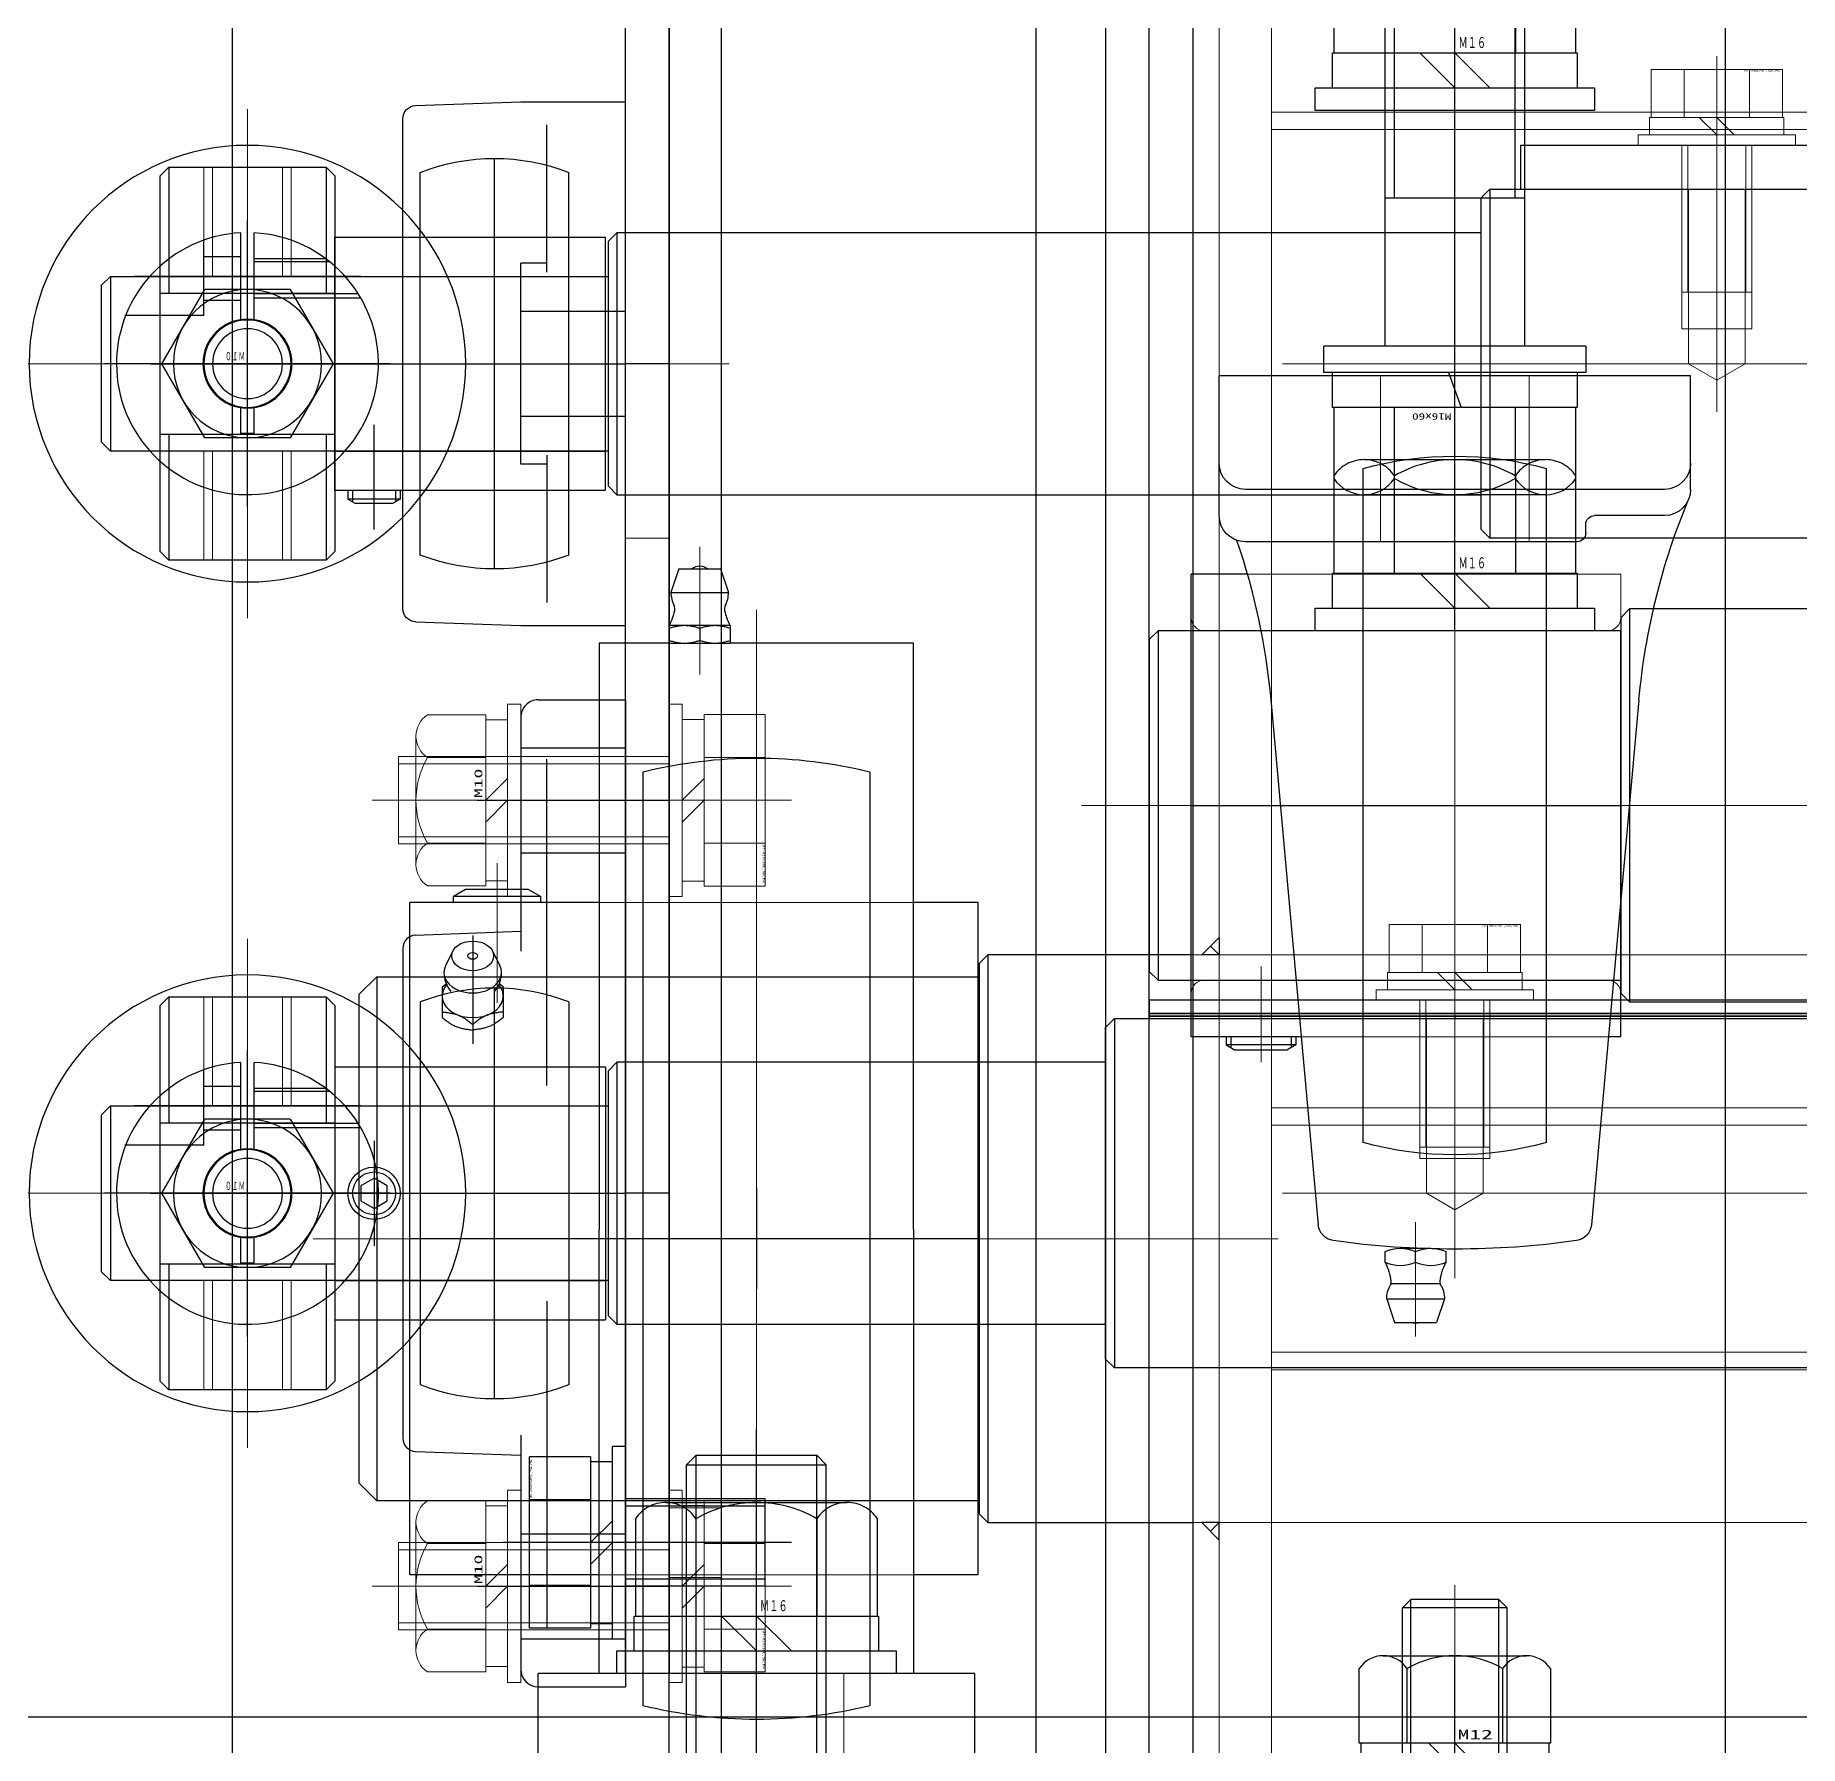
# Model space of a CAD drawing. Units: millimetres at full size. Extents: x -18456 to 18937, y -12290 to 13871.
# Drawn here: x -14403 to -13796, y -4701 to -4114 of the extents above; entities that cross this region are included whole.
import ezdxf
from ezdxf.enums import TextEntityAlignment as Align

# ---------------------------------------------------------------- set-up
doc = ezdxf.new("R2010")
doc.units = ezdxf.units.MM
doc.header["$LTSCALE"] = 100
doc.linetypes.add('CHAIN2', pattern=[12, 9, -1, 1, -1])
doc.linetypes.add('DOUBLE_CHAIN2', pattern=[12.8, 9, -1, 0.6, -0.6, 0.6, -1])
for name, color, linetype in [('0-2_0', 2, 'Continuous'), ('0-3_06_PHANTOM', 2, 'DOUBLE_CHAIN2'), ('0-6_10_DRAFT', 1, 'Continuous')]:
    doc.layers.add(name, color=color, linetype=linetype)
doc.layers.add('0-7_05_CENTER', color=2, linetype='CHAIN2', lineweight=18)
doc.layers.add('0-8_04_HIDDEN', color=7, linetype='Continuous', lineweight=18)
doc.styles.add('ＭＳ ゴシック', font='')
doc.styles.get('ＭＳ ゴシック').set_extended_font_data('MS Gothic')

# ---------------------------------------------------------------- blocks, each defined once
blk = doc.blocks.new('A$C11311CD3_1_1')
at = {"layer": '0-2_0', "color": 134}
for p, q in [((940, -22.5), (940, 22.5)), ((994, -20), (994, 20))]:
    blk.add_line(p, q, dxfattribs=at)
blk.add_lwpolyline([(915, -22.5), (940, -22.5), (941, -21.5), (941, 21.5), (940, 22.5), (915, 22.5)], dxfattribs=at)
blk.add_lwpolyline([(941, 20), (941, -20), (994, -20), (995, -19), (995, 19), (994, 20)], close=True, dxfattribs=at)
at = {"layer": '0-7_05_CENTER'}
blk.add_line((-1002.78, 0), (1002.78, 0), dxfattribs=at)
blk = doc.blocks.new('MUCAP208Jb_1')
at = {"layer": '0-2_0'}
for p, q in [((-7.8, 105.7), (-6.9, 108.4)), ((-6.9, 108.4), (-2.1, 108.4)), ((-1.2, 105.7), (-2.1, 108.4)), ((-7.8, 105.7), (-1.2, 105.7)), ((-7.3, 103.95), (-1.7, 103.95)), ((-8, 101.53), (-8, 100.27)), ((-4.5, 101.53), (-4.5, 100.27)), ((-1, 101.53), (-1, 100.27)), ((-6.25, 99.9), (-2.75, 99.9)), ((-21.09, 37.12), (-15.64, 97.23)), ((21.09, 37.12), (15.64, 97.23)), ((-25.65, 75.7), (-25.65, 76.92)), ((-19.24, 77.2), (-25.16, 77.2)), ((-18.2, 76.6), (-19.24, 77.2)), ((-18.75, 75.7), (-18.75, 76.92)), ((-30.2, 75.7), (-30.2, 22.7)), ((-17.59, 75.7), (-30.2, 75.7)), ((-26.2, 75.7), (-26.2, 76.6)), ((-18.2, 75.7), (-18.2, 76.6)), ((19, 75.7), (17.59, 75.7)), ((19, 75.7), (19, 60.16)), ((-23.78, 22.7), (-30.2, 22.7)), ((14, 19), (-24, 19)), ((15, 18), (15, 17)), ((-27, 16), (-27, 0)), ((24, 16), (16, 16)), ((24, 13), (-24, 13)), ((27, 13), (27, 0)), ((27, 0), (-27, 0))]:
    blk.add_line(p, q, dxfattribs=at)
blk.add_lwpolyline([(-18.2, 76.6), (-26.2, 76.6), (-25.16, 77.2)], dxfattribs=at)
for centre, radius, start, end in [((-4.5, 106.91), 1.59, 69.555, 110.445), ((-4.5, 105.7), 3.3, 180, 208.0616), ((-4.5, 105.7), 3.3, 331.9384, 0), ((-13.29, 104.32), 6, 332.3723, 353.8983), ((-8.12, 103.77), 0.8, 353.8983, 28.0616), ((-0.88, 103.77), 0.8, 151.9384, 186.1017), ((4.29, 104.32), 6, 186.1017, 207.6277), ((-6.25, 97.58), 4.32, 66.1022, 113.8978), ((-2.75, 97.58), 4.32, 66.1022, 113.8978), ((0, 0), 100, 81.9935, 98.0065), ((-6.25, 104.22), 4.32, 246.1022, 293.8978), ((-2.75, 104.22), 4.32, 246.1022, 293.8978), ((-13.65, 97.04), 2, 98.0065, 174.8238), ((13.65, 97.04), 2, 5.1762, 81.9935), ((-98.77, 44.15), 78, 341.0544, 354.8238), ((98.77, 44.15), 78, 185.1762, 202.6205), ((-24, 16), 3, 90, 180), ((14, 18), 1, 0, 90), ((16, 17), 1, 180, 270), ((24, 13), 3, 0, 90), ((-24, 10), 3, 90, 180), ((24, 10), 3, 0, 90)]:
    blk.add_arc(centre, radius, start, end, dxfattribs=at)
at = {"layer": '0-6_10_DRAFT'}
for p, q in [((-10.5, 87.8), (-10.5, 10.6)), ((10.5, 87.8), (10.5, 10.6)), ((-30.2, 49.2), (19, 49.2))]:
    blk.add_line(p, q, dxfattribs=at)
for start, end in [(74.7815, 105.2185), (254.7815, 285.2185)]:
    blk.add_arc((0, 49.2), 40, start, end, dxfattribs=at)
at = {"layer": '0-7_05_CENTER'}
for p, q in [((-4.5, 96.9), (-4.5, 109.99)), ((0, 103.33), (0, 0)), ((-22.2, 78.59), (-22.2, 67.64))]:
    blk.add_line(p, q, dxfattribs=at)
at = {"layer": '0-8_04_HIDDEN', "color": 2}
for p, q in [((17.59, 75.7), (-17.59, 75.7)), ((17.5, 69.2), (-28.7, 69.2)), ((19, 60.16), (19, 22.7)), ((17.5, 29.2), (-28.7, 29.2)), ((19, 22.7), (-23.78, 22.7)), ((-8.5, 19), (-8.5, 0)), ((8.5, 19), (8.5, 0))]:
    blk.add_line(p, q, dxfattribs=at)
for centre, start, end in [((-28.7, 70.7), 180, 270), ((17.5, 70.7), 270, 0), ((-28.7, 27.7), 90, 180), ((17.5, 27.7), 0, 90)]:
    blk.add_arc(centre, 1.5, start, end, dxfattribs=at)
blk = doc.blocks.new('A$C08EE179A_1')
at = {"layer": '0-2_0'}
for p, q in [((-6, 6), (-6, -149.05)), ((6, 6), (6, -149.05)), ((-5.05, -105), (-6, -103.36)), ((6, -105), (-6, -105)), ((-5.05, -105), (-5.05, -150)), ((5.05, -105), (6, -103.36)), ((5.05, -105), (5.05, -150)), ((6, -149.05), (5.05, -150)), ((5.05, -150), (-5.05, -150))]:
    blk.add_line(p, q, dxfattribs=at)
blk.add_lwpolyline([(6, -149.05), (-6, -149.05), (-5.05, -150)], dxfattribs=at)
blk.add_arc((0, 6), 6, 0, 180.0012, dxfattribs=at)
at = {"layer": '0-6_10_DRAFT'}
blk.add_line((6, -58.5), (-6, -58.5), dxfattribs=at)
at = {"layer": '0-7_05_CENTER'}
for p, q in [((0, 15.94), (0, -151.65)), ((-10.35, 6), (10.35, 6))]:
    blk.add_line(p, q, dxfattribs=at)
at = {"layer": '0-8_04_HIDDEN', "color": 2}
blk.add_arc((0, 6), 6, 179.9988, 0, dxfattribs=at)
blk = doc.blocks.new('M16Nza_1_1')
at = {"layer": '0-3_06_PHANTOM', "color": 7}
for p, q in [((-10.39, 19.6), (10.39, 19.6)), ((-13.85, 17.74), (-13.85, 6.6)), ((-6.92, 6.6), (-6.92, 17.74)), ((6.93, 17.74), (6.93, 6.6)), ((13.85, 6.6), (13.85, 17.74)), ((-4, 6.6), (0, 2.6)), ((0, 6.6), (4, 2.6)), ((14, 6.6), (14, 2.6))]:
    blk.add_line(p, q, dxfattribs=at)
at = {"layer": '0-3_06_PHANTOM', "color": 7, "linetype": 'CHAIN2'}
blk.add_line((0, 0), (0, 19.6), dxfattribs=at)
at = {"layer": '0-3_06_PHANTOM', "color": 7}
blk.add_lwpolyline([(-14, 2.6), (-14, 6.6), (14, 6.6)], dxfattribs=at)
blk.add_lwpolyline([(-16, 2.6), (16, 2.6), (16, 0), (-16, 0)], close=True, dxfattribs=at)
for centre, radius, start, end in [((-10.39, 15.44), 4.16, 33.626, 146.374), ((0, 5.75), 13.85, 60, 120), ((10.39, 15.44), 4.16, 33.626, 146.374)]:
    blk.add_arc(centre, radius, start, end, dxfattribs=at)
at = {"layer": '0-6_10_DRAFT', "style": 'ＭＳ ゴシック', "width": 0.6}
blk.add_text('Ｍ１６', height=1.257, dxfattribs=at).set_placement((0.41, 6.78), align=Align.BOTTOM_LEFT)
blk = doc.blocks.new('M12Nza_2')
at = {"layer": '0-2_0'}
for p, q in [((-8.21, 15), (8.21, 15)), ((-10.95, 5), (-10.95, 13.53)), ((-5.47, 5), (-5.47, 13.53)), ((5.48, 5), (5.48, 13.53)), ((10.95, 13.53), (10.95, 5)), ((10.95, 5), (-10.95, 5)), ((-10.75, 2), (-10.75, 5)), ((0, 2), (-3, 5)), ((0, 5), (3, 2)), ((10.75, 5), (10.75, 2))]:
    blk.add_line(p, q, dxfattribs=at)
at = {"layer": '0-2_0', "linetype": 'CHAIN2'}
blk.add_line((0, 0), (0, 15), dxfattribs=at)
at = {"layer": '0-2_0'}
blk.add_lwpolyline([(-13, 2), (13, 2), (13, 0), (-13, 0)], close=True, dxfattribs=at)
for centre, radius, start, end in [((-8.21, 11.71), 3.29, 33.626, 146.374), ((0, 4.05), 10.95, 60, 120), ((8.21, 11.71), 3.29, 33.626, 146.374)]:
    blk.add_arc(centre, radius, start, end, dxfattribs=at)
at = {"layer": '0-6_10_DRAFT', "style": 'ＭＳ ゴシック', "width": 1.8}
blk.add_text('M12', height=1.1, dxfattribs=at).set_placement((0.31, 5.09), align=Align.BOTTOM_LEFT)
blk = doc.blocks.new('A$C5136444F_1_1')
at = {"layer": '0-2_0', "color": 134, "linetype": 'CHAIN2'}
blk.add_line((0, 20.91), (0, -56), dxfattribs=at)
at = {"layer": '0-2_0', "color": 134}
for p, q in [((-10.39, 17), (10.39, 17)), ((-13.85, 15.14), (-13.85, 7)), ((-6.92, 7), (-6.92, 15.14)), ((6.92, 15.14), (6.92, 7)), ((13.85, 7), (13.85, 15.14)), ((-14, 3), (-14, 7)), ((-14, 7), (14, 7)), ((0.73, 3), (-0.73, 7)), ((14, 7), (14, 3)), ((-15, 0), (-15, 3)), ((-15, 3), (15, 3)), ((15, 3), (15, 0)), ((-15, 0), (15, 0)), ((-8, 0), (-8, -51.92)), ((8, 0), (8, -51.92)), ((8, -17), (-8, -17)), ((-6.92, -17), (-6.92, -53)), ((6.92, -17), (6.92, -53))]:
    blk.add_line(p, q, dxfattribs=at)
for points in [[(8, -51.92), (-8, -51.92), (-6.92, -53)], [(8, -51.92), (6.92, -53), (-6.92, -53)]]:
    blk.add_lwpolyline(points, dxfattribs=at)
for centre, radius, start, end in [((-10.39, 12.84), 4.16, 33.626, 146.374), ((0, 3.15), 13.85, 60, 120), ((10.39, 12.84), 4.16, 33.626, 146.374)]:
    blk.add_arc(centre, radius, start, end, dxfattribs=at)
at = {"layer": '0-6_10_DRAFT', "style": 'ＭＳ ゴシック', "width": 1.5}
blk.add_text('M16x60', height=0.733, dxfattribs=at).set_placement((0.41, 7.48), align=Align.BOTTOM_LEFT)
blk = doc.blocks.new('A$C5A066D84_1')
at = {"layer": '0-2_0', "color": 134}
blk.add_line((929, 426.28), (929, -38.04), dxfattribs=at)
blk.add_lwpolyline([(920, 431.68), (990, 431.68), (995, 426.68), (995, 20.27)], dxfattribs=at)
blk = doc.blocks.new('A$C1ACF5523_1')
at = {"layer": '0-2_0', "xscale": -1}
for name, p in [('A$C08EE179A_1', (2010, 501.51)), ('MUCAP208Jb_1', (2010, 211.39))]:
    blk.add_blockref(name, p, dxfattribs=at)
at = {"layer": '0-2_0'}
for name, p in [('A$C5A066D84_1', (1050, 49.2)), ('A$C11311CD3_1_1', (1050, 260.59))]:
    blk.add_blockref(name, p, dxfattribs=at)
at = {"layer": '0-2_0', "rotation": 180}
for name, p in [('M12Nza_2', (2010, 372.95)), ('M16Nza_1_1', (2010, 240.59)), ('M16Nza_1_1', (2010, 181))]:
    blk.add_blockref(name, p, dxfattribs=at)
at = {"layer": '0-8_04_HIDDEN'}
blk.add_blockref('A$C5136444F_1_1', (2010, 208), dxfattribs=at)
blk = doc.blocks.new('A$C546C4D54_1')
at = {"layer": '0-2_0', "color": 134}
blk.add_line((-3, 70), (-1187.1, 70), dxfattribs=at)
blk = doc.blocks.new('A$C427D398B_1')
at = {"layer": '0-2_0'}
blk.add_blockref('A$C546C4D54_1', (972, -5), dxfattribs=at)
blk = doc.blocks.new('MUCAFL204Jb_1')
at = {"layer": '0-2_0', "linetype": 'CHAIN2'}
for p, q in [((-45, -17), (-45, 5)), ((45, -17), (45, 5)), ((-29.52, -17.5), (-17.1, -17.5)), ((-6, -28.8), (6, -28.8))]:
    blk.add_line(p, q, dxfattribs=at)
at = {"layer": '0-2_0'}
for p, q in [((-56.5, -10), (-56.5, 0)), ((-56.5, 0), (56.5, 0)), ((-51, -12), (-51, 0)), ((-39, -12), (-39, 0)), ((39, -12), (39, 0)), ((51, -12), (51, 0)), ((56.5, -10), (56.5, 0)), ((-14.5, -2.3), (14.5, -2.3)), ((-10, -33.3), (-10, -2.3)), ((10, -33.3), (10, -2.3)), ((-12.33, -9), (-49.73, -9)), ((12.33, -9), (49.73, -9)), ((-54.5, -12), (-27.71, -12)), ((-29.55, -24.06), (-30, -12)), ((27.71, -12), (54.5, -12)), ((29.55, -24.06), (30, -12)), ((-23.64, -14), (-23.99, -14.46)), ((-23.64, -14), (-20.13, -14)), ((-27.75, -15.24), (-26.05, -14.39)), ((-19.35, -17.5), (-18.7, -17.5)), ((-27.75, -19.76), (-26.05, -20.61)), ((-23.64, -21), (-23.99, -20.54)), ((-23.64, -21), (-20.13, -21)), ((-28.05, -25.5), (28.05, -25.5)), ((-14.5, -33.3), (14.5, -33.3))]:
    blk.add_line(p, q, dxfattribs=at)
for points in [[(-14.5, -33.3), (-14.5, -25.5), (-14.5, -2.3)], [(14.5, -33.3), (14.5, -25.5), (14.5, -2.3)], [(-20.78, -14), (-20.76, -14.12), (-20.75, -14.24), (-20.73, -14.37), (-20.72, -14.49), (-20.7, -14.61), (-20.68, -14.73), (-20.67, -14.85), (-20.64, -14.97), (-20.62, -15.08), (-20.6, -15.2), (-20.57, -15.32), (-20.54, -15.43), (-20.51, -15.55), (-20.47, -15.66), (-20.43, -15.77), (-20.39, -15.88), (-20.34, -15.99), (-20.29, -16.1), (-20.24, -16.2), (-20.18, -16.31), (-20.12, -16.41), (-20.06, -16.51), (-20, -16.62), (-19.93, -16.72), (-19.86, -16.82), (-19.79, -16.92), (-19.72, -17.01), (-19.65, -17.11), (-19.57, -17.21), (-19.5, -17.31), (-19.42, -17.4), (-19.35, -17.5)], [(-20.13, -14), (-20.05, -14.1), (-19.98, -14.19), (-19.9, -14.29), (-19.83, -14.39), (-19.76, -14.49), (-19.69, -14.58), (-19.62, -14.68), (-19.55, -14.78), (-19.48, -14.88), (-19.42, -14.99), (-19.35, -15.09), (-19.3, -15.19), (-19.24, -15.3), (-19.19, -15.4), (-19.14, -15.51), (-19.09, -15.62), (-19.05, -15.73), (-19.01, -15.84), (-18.97, -15.95), (-18.94, -16.07), (-18.91, -16.18), (-18.88, -16.3), (-18.86, -16.42), (-18.83, -16.53), (-18.81, -16.65), (-18.79, -16.77), (-18.78, -16.89), (-18.76, -17.01), (-18.74, -17.13), (-18.73, -17.26), (-18.71, -17.38), (-18.7, -17.5)], [(-20.78, -21), (-20.76, -20.88), (-20.75, -20.76), (-20.73, -20.63), (-20.72, -20.51), (-20.7, -20.39), (-20.68, -20.27), (-20.67, -20.15), (-20.64, -20.03), (-20.62, -19.92), (-20.6, -19.8), (-20.57, -19.68), (-20.54, -19.57), (-20.51, -19.45), (-20.47, -19.34), (-20.43, -19.23), (-20.39, -19.12), (-20.34, -19.01), (-20.29, -18.9), (-20.24, -18.8), (-20.18, -18.69), (-20.12, -18.59), (-20.06, -18.49), (-20, -18.38), (-19.93, -18.28), (-19.86, -18.18), (-19.79, -18.08), (-19.72, -17.99), (-19.65, -17.89), (-19.57, -17.79), (-19.5, -17.69), (-19.42, -17.6), (-19.35, -17.5)], [(-20.13, -21), (-20.05, -20.9), (-19.98, -20.81), (-19.9, -20.71), (-19.83, -20.61), (-19.76, -20.51), (-19.69, -20.42), (-19.62, -20.32), (-19.55, -20.22), (-19.48, -20.12), (-19.42, -20.01), (-19.35, -19.91), (-19.3, -19.81), (-19.24, -19.7), (-19.19, -19.6), (-19.14, -19.49), (-19.09, -19.38), (-19.05, -19.27), (-19.01, -19.16), (-18.97, -19.05), (-18.94, -18.93), (-18.91, -18.82), (-18.88, -18.7), (-18.86, -18.58), (-18.83, -18.47), (-18.81, -18.35), (-18.79, -18.23), (-18.78, -18.11), (-18.76, -17.99), (-18.74, -17.87), (-18.73, -17.74), (-18.71, -17.62), (-18.7, -17.5)]]:
    blk.add_lwpolyline(points, dxfattribs=at)
blk.add_lwpolyline([(-0.87, -27.3), (-1.73, -28.8), (-0.87, -30.3), (0.87, -30.3), (1.73, -28.8), (0.87, -27.3)], close=True, dxfattribs=at)
for radius in [3, 2.45]:
    blk.add_circle((0, -28.8), radius, dxfattribs=at)
for centre, radius, start, end in [((-54.5, -10), 2, 180, 270), ((54.5, -10), 2, 270, 0), ((-25.28, -17.5), 3.3, 49.2525, 90), ((-25.28, -17.5), 3.3, 270, 310.7475), ((-28.05, -24), 1.5, 182.1211, 270), ((28.05, -24), 1.5, 270, 357.8789)]:
    blk.add_arc(centre, radius, start, end, dxfattribs=at)
for centre, major_axis, start_param, end_param in [((-25.28, -17.5), (0, -3.3), 5.943348, 9.764615), ((-22.59, -17.5), (0, 3.5), 2.594277, 6.830501)]:
    blk.add_ellipse(centre, major_axis=major_axis, ratio=0.707107, start_param=start_param, end_param=end_param, dxfattribs=at)
for major_axis in [(0, -2.4), (0, -0.555)]:
    blk.add_ellipse((-27.19, -17.5), major_axis=major_axis, ratio=0.707107, dxfattribs=at)
at = {"layer": '0-6_10_DRAFT'}
for p, q in [((0, -33.3), (0, 0)), ((-21.91, -6.5), (21.91, -6.5)), ((23.5, -15), (-23.5, -15)), ((-21.91, -23.5), (21.91, -23.5))]:
    blk.add_line(p, q, dxfattribs=at)
for start, end in [(158.7952, 201.2048), (338.7952, 21.2048)]:
    blk.add_arc((0, -15), 23.5, start, end, dxfattribs=at)
blk = doc.blocks.new('A$C365C4D5C_1')
at = {"layer": '0-2_0', "color": 134}
blk.add_line((-6, -30), (-6, 610), dxfattribs=at)
blk.add_lwpolyline([(-48, -30), (0, -30), (0, 610), (-48, 610), (-50, 608), (-50, -28)], close=True, dxfattribs=at)
at = {"layer": '0-7_05_CENTER'}
blk.add_line((-10.09, 275), (4.09, 275), dxfattribs=at)
at = {"layer": '0-8_04_HIDDEN'}
for p, q in [((-6, 280), (0, 280)), ((-6, 279), (0, 279)), ((-6, 271), (0, 271)), ((-6, 270), (0, 270))]:
    blk.add_line(p, q, dxfattribs=at)
blk = doc.blocks.new('A$C6ADC7B1E_1')
at = {"layer": '0-2_0', "color": 134}
blk.add_lwpolyline([(5, 5), (0, 5), (0, -275), (5, -275)], close=True, dxfattribs=at)
at = {"layer": '0-6_10_DRAFT'}
for p, q in [((0, -45), (5, -45)), ((0, -125), (5, -125)), ((0, -220), (5, -220))]:
    blk.add_line(p, q, dxfattribs=at)
at = {"layer": '0-7_05_CENTER'}
for p, q in [((-6.94, -10), (11.83, -10)), ((-6.94, -45), (11.83, -45)), ((-6.88, -125), (11.88, -125)), ((-6.94, -175), (11.83, -175)), ((-6.94, -260), (11.83, -260)), ((-6.94, -265), (11.83, -265))]:
    blk.add_line(p, q, dxfattribs=at)
at = {"layer": '0-8_04_HIDDEN'}
for p, q in [((5, -20), (0, -20)), ((5, -70), (0, -70)), ((5, -145), (0, -145))]:
    blk.add_line(p, q, dxfattribs=at)
blk = doc.blocks.new('A$C05FE0EC2_2')
at = {"layer": '0-2_0', "color": 134, "linetype": 'CHAIN2'}
blk.add_line((0, -19), (0, 14), dxfattribs=at)
at = {"layer": '0-2_0', "color": 134}
for p, q in [((-9.81, 11), (9.81, 11)), ((-9.81, 4), (-9.81, 11)), ((-4.91, 4), (-4.91, 11)), ((4.91, 4), (4.91, 11)), ((9.81, 4), (9.81, 11)), ((9.81, 4), (-9.81, 4)), ((-9.25, 4), (-9.25, 1.5)), ((0, 1.5), (-2.5, 4)), ((0, 4), (2.5, 1.5)), ((9.25, 1.5), (9.25, 4)), ((-11, 1.5), (11, 1.5)), ((-11, 1.5), (-11, 0)), ((-11, 0), (11, 0)), ((-5, -16), (-5, 0)), ((-4.19, -16), (-4.19, 0)), ((4.19, -16), (4.19, 0)), ((5, -16), (5, 0)), ((11, 0), (11, 1.5)), ((-5, -16), (5, -16))]:
    blk.add_line(p, q, dxfattribs=at)
at = {"layer": '0-6_10_DRAFT', "style": 'ＭＳ ゴシック', "width": 1.8}
blk.add_text('BT-M10x20L,SW,PW', height=0.2199, dxfattribs=at).set_placement((5.16, 10.66), align=Align.BOTTOM_LEFT)
blk = doc.blocks.new('MUCAFL204Jc_1')
at = {"layer": '0-2_0'}
for p, q in [((-24.06, 29.55), (-12, 30)), ((-25.5, 28.05), (-25.5, -28.05)), ((-9, 10.48), (-9, 27.35)), ((-33.3, 14.5), (-33.3, -14.5)), ((-25.8, 15.5), (-31.8, 15.5)), ((-31.25, 14.5), (-31.25, 15.82)), ((-26.67, 16), (-30.93, 16)), ((-26.35, 14.5), (-26.35, 15.82)), ((-2.3, 14.5), (-2.3, -14.5)), ((-12, 11.5), (-12, -11.5)), ((-9, 11.5), (-12, 11.5)), ((-33.3, 10), (-2.3, 10)), ((-12, 6), (0, 6)), ((-12, -6), (0, -6)), ((-33.3, -10), (-2.3, -10)), ((-9, -11.5), (-12, -11.5)), ((-9, -10.48), (-9, -27.35)), ((-24.06, -29.55), (-12, -30)), ((-12, -30), (0, -30))]:
    blk.add_line(p, q, dxfattribs=at)
at = {"layer": '0-2_0', "linetype": 'CHAIN2'}
blk.add_line((-28.8, 19), (-28.8, 7), dxfattribs=at)
at = {"layer": '0-2_0'}
for points in [[(-12, 30), (0, 30), (0, -30)], [(-33.3, 14.5), (-25.5, 14.5), (-2.3, 14.5)], [(-31.8, 14.5), (-31.8, 15.5), (-30.93, 16)], [(-25.8, 14.5), (-25.8, 15.5), (-26.67, 16)], [(-33.3, -14.5), (-25.5, -14.5), (-2.3, -14.5)]]:
    blk.add_lwpolyline(points, dxfattribs=at)
for centre, start, end in [((-24, 28.05), 92.1211, 180), ((-24, -28.05), 180, 267.8789)]:
    blk.add_arc(centre, 1.5, start, end, dxfattribs=at)
at = {"layer": '0-6_10_DRAFT'}
for p, q in [((-15, 23.5), (-15, -23.5)), ((-23.5, 21.91), (-23.5, -21.91)), ((-6.5, 21.91), (-6.5, -21.91)), ((-33.3, 0), (0, 0))]:
    blk.add_line(p, q, dxfattribs=at)
for start, end in [(68.7952, 111.2048), (248.7952, 291.2048)]:
    blk.add_arc((-15, 0), 23.5, start, end, dxfattribs=at)
blk = doc.blocks.new('M10Nza_1_1')
at = {"layer": '0-8_04_HIDDEN'}
for p, q in [((-9.8, 4), (-9.8, 10.69)), ((-7.35, 12), (7.35, 12)), ((-4.9, 4), (-4.9, 10.69)), ((4.9, 10.69), (4.9, 4)), ((9.8, 10.69), (9.8, 4)), ((-9.8, 4), (9.8, 4)), ((-9.2, 1.5), (-9.2, 4)), ((0, 1.5), (-2.5, 4)), ((0, 4), (2.5, 1.5)), ((9.2, 4), (9.2, 1.5))]:
    blk.add_line(p, q, dxfattribs=at)
at = {"layer": '0-8_04_HIDDEN', "linetype": 'CHAIN2'}
blk.add_line((0, 12), (0, 0), dxfattribs=at)
at = {"layer": '0-8_04_HIDDEN'}
blk.add_lwpolyline([(-11, 1.5), (11, 1.5), (11, 0), (-11, 0)], close=True, dxfattribs=at)
for centre, radius, start, end in [((-7.35, 9.06), 2.94, 33.626, 146.374), ((0, 2.2), 9.8, 60, 120), ((7.35, 9.06), 2.94, 33.626, 146.374)]:
    blk.add_arc(centre, radius, start, end, dxfattribs=at)
at = {"layer": '0-6_10_DRAFT', "style": 'ＭＳ ゴシック', "width": 1.8}
blk.add_text('M10', height=0.916, dxfattribs=at).set_placement((0.26, 4.12), align=Align.BOTTOM_LEFT)
blk = doc.blocks.new('A$C1A3C2C0C_1_1')
at = {"layer": '0-8_04_HIDDEN', "linetype": 'CHAIN2'}
blk.add_line((0, -34), (0, 14), dxfattribs=at)
at = {"layer": '0-8_04_HIDDEN'}
for p, q in [((-9.81, 11), (9.81, 11)), ((-9.81, 4), (-9.81, 11)), ((-4.91, 4), (-4.91, 11)), ((4.91, 4), (4.91, 11)), ((9.81, 4), (9.81, 11)), ((9.81, 4), (-9.81, 4)), ((-9.25, 4), (-9.25, 1.5)), ((0, 1.5), (-2.5, 4)), ((0, 4), (2.5, 1.5)), ((9.25, 1.5), (9.25, 4)), ((-11, 1.5), (11, 1.5)), ((-11, 1.5), (-11, 0)), ((-11, 0), (11, 0)), ((-5, -31), (-5, 0)), ((-4.19, -31), (-4.19, 0)), ((4.19, -31), (4.19, 0)), ((5, -31), (5, 0)), ((11, 0), (11, 1.5)), ((-5, -31), (5, -31))]:
    blk.add_line(p, q, dxfattribs=at)
at = {"layer": '0-6_10_DRAFT', "style": 'ＭＳ ゴシック', "width": 1.8}
blk.add_text('BT-M10x35L,SW,PW', height=0.2199, dxfattribs=at).set_placement((5.1, 10.66), align=Align.BOTTOM_LEFT)
blk = doc.blocks.new('A$C47C53CF3_1_1')
at = {"layer": '0-2_0', "color": 134}
for p, q in [((-956, 0), (956, 0)), ((-1057, -6), (-1056, -5)), ((-1057, -6), (-1057, -34)), ((-957, -5), (-1056, -5)), ((-1056, -5), (-1056, -35)), ((-1114, -10), (-1114, -30)), ((-1056, -35), (-1057, -34)), ((-1056, -35), (-957, -35)), ((956, -40), (-956, -40))]:
    blk.add_line(p, q, dxfattribs=at)
blk.add_lwpolyline([(-956, -40), (-957, -39), (-957, -1), (-956, 0)], close=True, dxfattribs=at)
blk.add_lwpolyline([(-1057, -30), (-1114, -30), (-1115, -29), (-1115, -11), (-1114, -10), (-1057, -10)], dxfattribs=at)
at = {"layer": '0-7_05_CENTER'}
for p, q in [((-930, -25.52), (-930, 4.48)), ((1120.26, -20), (-1120.26, -20))]:
    blk.add_line(p, q, dxfattribs=at)
at = {"layer": '0-8_04_HIDDEN'}
for p, q in [((-934, -16), (-934, 0)), ((-933.25, -20), (-933.25, 0)), ((-926.75, -20), (-926.75, 0)), ((-926, -16), (-926, 0)), ((-926, -16), (-934, -16)), ((-926.75, -20), (-933.25, -20)), ((-933.25, -20), (-930, -21.88)), ((-930, -21.88), (-926.75, -20))]:
    blk.add_line(p, q, dxfattribs=at)
blk = doc.blocks.new('A$C24C71BDE_1_1')
at = {"layer": '0-2_0', "color": 134}
blk.add_lwpolyline([(952.5, 5), (-952.5, 5), (-952.5, 0), (952.5, 0)], close=True, dxfattribs=at)
at = {"layer": '0-7_05_CENTER'}
blk.add_line((-930, -4.82), (-930, 9.82), dxfattribs=at)
blk = doc.blocks.new('A$C435F0BD9_1_1')
at = {"layer": '0-8_04_HIDDEN', "linetype": 'CHAIN2'}
blk.add_line((0, -18.3), (0, 10.2), dxfattribs=at)
at = {"layer": '0-8_04_HIDDEN'}
for p, q in [((-7.51, 8.7), (7.51, 8.7)), ((-7.51, 3.2), (-7.51, 8.7)), ((-3.75, 3.2), (-3.75, 8.7)), ((3.75, 3.2), (3.75, 8.7)), ((7.51, 3.2), (7.51, 8.7)), ((-7.7, 3.2), (-7.7, 1.2)), ((7.7, 3.2), (-7.7, 3.2)), ((0, 1.2), (-2, 3.2)), ((0, 3.2), (2, 1.2)), ((7.7, 1.2), (7.7, 3.2)), ((-9, 1.2), (9, 1.2)), ((-9, 1.2), (-9, 0)), ((-9, 0), (9, 0)), ((-4, -16.8), (-4, 0)), ((-3.32, -16.8), (-3.32, 0)), ((3.32, -16.8), (3.32, 0)), ((4, -16.8), (4, 0)), ((9, 0), (9, 1.2)), ((-4, -16.8), (4, -16.8))]:
    blk.add_line(p, q, dxfattribs=at)
at = {"layer": '0-6_10_DRAFT', "style": 'ＭＳ ゴシック', "width": 1.8}
blk.add_text('BT-M8x20L,SW,PW', height=0.2199, dxfattribs=at).set_placement((3.15, 8.36), align=Align.BOTTOM_LEFT)
blk = doc.blocks.new('A$C22662586_1_1')
at = {"layer": '0-2_0', "color": 134}
blk.add_lwpolyline([(-995, 0), (995, 0), (995, 1.5), (-995, 1.5)], close=True, dxfattribs=at)
at = {"layer": '0-7_05_CENTER'}
blk.add_line((-960, 3.73), (-960, -2.35), dxfattribs=at)
blk = doc.blocks.new('A$C66DB7377_1_1')
at = {"layer": '0-2_0', "color": 134}
for p, q in [((-999, 0), (-999, -40)), ((-1057, -6), (-1056, -5)), ((-1057, -6), (-1057, -34)), ((-1000, -5), (-1056, -5)), ((-1056, -5), (-1056, -35)), ((-1114, -10), (-1114, -30)), ((-1056, -35), (-1057, -34)), ((-1056, -35), (-1000, -35))]:
    blk.add_line(p, q, dxfattribs=at)
for points in [[(999, -40), (-999, -40), (-1000, -39), (-1000, -1), (-999, 0), (999, 0)], [(-1057, -30), (-1114, -30), (-1115, -29), (-1115, -11), (-1114, -10), (-1057, -10)]]:
    blk.add_lwpolyline(points, dxfattribs=at)
at = {"layer": '0-7_05_CENTER'}
for p, q in [((-960, -25.52), (-960, 4.48)), ((1120.26, -20), (-1120.26, -20))]:
    blk.add_line(p, q, dxfattribs=at)
at = {"layer": '0-8_04_HIDDEN'}
for p, q in [((-964, -16), (-964, 0)), ((-963.25, -20), (-963.25, 0)), ((-956.75, -20), (-956.75, 0)), ((-956, -16), (-956, 0)), ((-956, -16), (-964, -16)), ((-956.75, -20), (-963.25, -20)), ((-963.25, -20), (-960, -21.88)), ((-960, -21.88), (-956.75, -20))]:
    blk.add_line(p, q, dxfattribs=at)
blk = doc.blocks.new('A$C217E54E0_1_1')
at = {"layer": '0-2_0', "color": 134}
blk.add_lwpolyline([(-995, 0), (995, 0), (995, 0.3), (-995, 0.3)], close=True, dxfattribs=at)
at = {"layer": '0-7_05_CENTER'}
blk.add_line((-960, -4.82), (-960, 5.12), dxfattribs=at)
blk = doc.blocks.new('A$C4FD739D8_1')
at = {"layer": '0-6_10_DRAFT'}
blk.add_line((-960, 20.3), (-960, 20), dxfattribs=at)
at = {"layer": '0-2_0'}
for name, p in [('A$C435F0BD9_1_1', (-960, 22.1)), ('A$C66DB7377_1_1', (0, 20)), ('A$C217E54E0_1_1', (0, 20.3)), ('A$C217E54E0_1_1', (0, 20)), ('A$C22662586_1_1', (0, 20.6))]:
    blk.add_blockref(name, p, dxfattribs=at)
blk = doc.blocks.new('A$C5AB923D3_1_1')
at = {"layer": '0-2_0', "color": 134}
for radius in [25, 5.1]:
    blk.add_circle((0, 0), radius, dxfattribs=at)
at = {"layer": '0-7_05_CENTER'}
for p, q in [((0, -29.13), (0, 29.13)), ((29.13, 0), (-29.13, 0))]:
    blk.add_line(p, q, dxfattribs=at)
blk = doc.blocks.new('SCS10-12b_1_1')
at = {"layer": '0-2_0', "linetype": 'CHAIN2'}
for p, q in [((0, 16.38), (0, -16.38)), ((-16.38, 0), (16.38, 0)), ((-12.97, -10), (12.97, -10))]:
    blk.add_line(p, q, dxfattribs=at)
at = {"layer": '0-2_0'}
for p, q in [((-0.75, 8), (-0.75, 4.94)), ((-0.75, 8), (0.75, 8)), ((0.75, 8), (0.75, 4.94)), ((-0.75, -4.94), (-0.75, -14.98)), ((0.75, -4.94), (0.75, -14.98)), ((5, -5.5), (5, -14.14)), ((5, -5.5), (14.05, -5.5)), ((-12.99, -7.5), (-0.75, -7.5)), ((-12.69, -8), (-0.75, -8)), ((0.75, -7.25), (5, -7.25)), ((-9.45, -11.65), (-0.75, -11.65)), ((-9, -12), (-0.75, -12)), ((0.75, -12.25), (5, -12.25))]:
    blk.add_line(p, q, dxfattribs=at)
for radius, start, end in [(15, 0, 267.134), (5, 98.6269, 261.3731), (5, 0, 81.3731), (5, 278.6269, 0), (15, 272.866, 0)]:
    blk.add_arc((0, 0), radius, start, end, dxfattribs=at)
blk = doc.blocks.new('M10Tz_1_1')
at = {"layer": '0-7_05_CENTER'}
for p, q in [((0, -8.34), (0, 8.34)), ((8.34, 0), (-8.34, 0))]:
    blk.add_line(p, q, dxfattribs=at)
at = {"layer": '0-8_04_HIDDEN'}
for radius in [5, 4]:
    blk.add_circle((0, 0), radius, dxfattribs=at)
blk = doc.blocks.new('A$C4CB00668_1_1')
at = {"layer": '0-2_0', "color": 134}
for p, q in [((-24, 22.5), (-24, 8.08)), ((-6, 22.5), (-6, 8.08)), ((-5, 8.08), (-25, 8.08)), ((-5, -8.08), (-25, -8.08)), ((-24, -8.08), (-24, -22.5)), ((-6, -8.08), (-6, -22.5))]:
    blk.add_line(p, q, dxfattribs=at)
blk.add_lwpolyline([(-6, 22.5), (-24, 22.5), (-25, 21.5), (-25, -21.5), (-24, -22.5), (-6, -22.5), (-5, -21.5), (-5, 21.5)], close=True, dxfattribs=at)
at = {"layer": '0-6_10_DRAFT'}
blk.add_line((-5, 0), (-25, 0), dxfattribs=at)
at = {"layer": '0-7_05_CENTER'}
for p, q in [((-15, 25.41), (-15, 6.56)), ((-15, -25.41), (-15, -6.56))]:
    blk.add_line(p, q, dxfattribs=at)
at = {"layer": '0-8_04_HIDDEN'}
for p, q in [((-20, 22.5), (-20, 10)), ((-19, 22.5), (-19, 10)), ((-11, 22.5), (-11, 10)), ((-10, 22.5), (-10, 10)), ((-5, 10), (-25, 10)), ((-5, -10), (-25, -10)), ((-20, -22.5), (-20, -10)), ((-19, -22.5), (-19, -10)), ((-11, -22.5), (-11, -10)), ((-10, -22.5), (-10, -10))]:
    blk.add_line(p, q, dxfattribs=at)
at = {"layer": '0-2_0'}
blk.add_blockref('M10Tz_1_1', (-15, 0), dxfattribs=at)
blk = doc.blocks.new('M10Nua_1_1')
at = {"layer": '0-2_0', "color": 134, "linetype": 'CHAIN2'}
for p, q in [((0, -11.1), (0, 11.1)), ((11.1, 0), (-11.1, 0))]:
    blk.add_line(p, q, dxfattribs=at)
at = {"layer": '0-2_0', "color": 134}
for q in [(-9.8, 0), (4.9, 8.49)]:
    blk.add_line((-4.9, 8.49), q, dxfattribs=at)
for points in [[(4.9, -8.49), (9.8, 0), (4.9, 8.49)], [(-9.8, 0), (-4.9, -8.49), (4.9, -8.49)]]:
    blk.add_lwpolyline(points, dxfattribs=at)
for radius in [8.49, 5, 4]:
    blk.add_circle((0, 0), radius, dxfattribs=at)
at = {"layer": '0-6_10_DRAFT', "style": 'ＭＳ ゴシック', "width": 0.6}
blk.add_text('Ｍ１０', height=0.916, dxfattribs=at).set_placement((0.26, 0.12), align=Align.BOTTOM_LEFT)
blk = doc.blocks.new('A$C413B203D_1_1')
at = {"layer": '0-2_0'}
for name, p in [('A$C5AB923D3_1_1', (0, 0)), ('A$C4CB00668_1_1', (15, 0))]:
    blk.add_blockref(name, p, dxfattribs=at)
at = {"layer": '0-8_04_HIDDEN', "xscale": -1, "rotation": 180}
blk.add_blockref('SCS10-12b_1_1', (0, 0), dxfattribs=at)
at = {"layer": '0-8_04_HIDDEN'}
blk.add_blockref('M10Nua_1_1', (0, 0), dxfattribs=at)
blk = doc.blocks.new('A$C43C202D3_1')
at = {"layer": '0-2_0', "xscale": -1}
for name, p in [('A$C365C4D5C_1', (-2125, 30)), ('A$C6ADC7B1E_1', (-2125, 565)), ('A$C413B203D_1_1', (-2173.3, 440)), ('A$C413B203D_1_1', (-2173.3, 345))]:
    blk.add_blockref(name, p, dxfattribs=at)
at = {"layer": '0-2_0'}
for name, p in [('A$C435F0BD9_1_1', (-2005, 465)), ('A$C24C71BDE_1_1', (-1075, 460)), ('A$C47C53CF3_1_1', (-1075, 460)), ('A$C4FD739D8_1', (-1075, 345))]:
    blk.add_blockref(name, p, dxfattribs=at)
at = {"layer": '0-2_0', "xscale": -1, "rotation": 180}
blk.add_blockref('MUCAFL204Jc_1', (-2130, 440), dxfattribs=at)
at = {"layer": '0-2_0'}
for name, p, rotation in [('MUCAFL204Jb_1', (-2130, 345), 270), ('M10Nza_1_1', (-2142, 390), 90), ('A$C05FE0EC2_2', (-2130, 305), 90), ('M10Nza_1_1', (-2142, 300), 90)]:
    blk.add_blockref(name, p, dxfattribs=dict(at, rotation=rotation))
at = {"layer": '0-8_04_HIDDEN', "rotation": 270}
for p in [(-2125, 390), (-2125, 300)]:
    blk.add_blockref('A$C1A3C2C0C_1_1', p, dxfattribs=at)
blk = doc.blocks.new('A$C67F20274_1_1')
at = {"layer": '0-3_06_PHANTOM', "color": 3, "linetype": 'Continuous'}
blk.add_line((-1, -1), (0, 0), dxfattribs=at)
at = {"layer": '0-3_06_PHANTOM', "color": 3}
blk.add_lwpolyline([(0, 0), (-2, 0), (0, -2)], close=True, dxfattribs=at)
blk = doc.blocks.new('A$C715E4393_1_1')
at = {"layer": '0-2_0', "color": 134}
for p, q in [((990, 32.5), (1013.5, 32.5)), ((1013.5, 32.5), (1014.5, 31.5)), ((1014.5, 31.5), (1014.5, -31.5)), ((1083.5, 30), (1014.5, 30)), ((1083.5, 30), (1085.5, 28)), ((1083.5, 30), (1083.5, -30)), ((1085.5, -28), (1085.5, 28)), ((1085.5, -28), (1083.5, -30)), ((1014.5, -30), (1083.5, -30)), ((1013.5, -32.5), (1014.5, -31.5))]:
    blk.add_line(p, q, dxfattribs=at)
blk.add_lwpolyline([(-990, 190), (990, 190), (990, -190), (-990, -190)], close=True, dxfattribs=at)
blk.add_lwpolyline([(1013.5, 32.5), (1013.5, -32.5), (990, -32.5)], dxfattribs=at)
at = {"layer": '0-6_10_DRAFT'}
blk.add_line((1040, 5.76), (1040, -5.76), dxfattribs=at)
at = {"layer": '0-7_05_CENTER'}
blk.add_line((-1419.76, 0), (1090.76, 0), dxfattribs=at)
at = {"layer": '0-8_04_HIDDEN'}
for p, q in [((981, 187), (981, -187)), ((987, 187), (987, -187)), ((331, 129), (981, 129)), ((331, 127), (981, 127)), ((-325, 32.5), (990, 32.5)), ((331, 15), (981, 15)), ((331, 13), (981, 13)), ((981, -13), (331, -13)), ((981, -15), (331, -15)), ((-325, -32.5), (990, -32.5))]:
    blk.add_line(p, q, dxfattribs=at)
at = {"layer": '0-2_0', "rotation": 180}
blk.add_blockref('A$C67F20274_1_1', (987, 32.5), dxfattribs=at)
at = {"layer": '0-2_0', "xscale": -1}
blk.add_blockref('A$C67F20274_1_1', (987, -32.5), dxfattribs=at)
blk = doc.blocks.new('MUCP212b_1_1')
at = {"layer": '0-2_0'}
for p, q in [((-8.9, 146.5), (-9.8, 143.8)), ((-8.9, 146.5), (-4.1, 146.5)), ((-4.1, 146.5), (-3.2, 143.8)), ((-9.8, 143.8), (-3.2, 143.8)), ((-8.25, 140), (-10, 140)), ((-10, 139.69), (-10, 138.31)), ((-4.75, 140), (-8.25, 140)), ((-6.5, 139.69), (-6.5, 138.31)), ((-3, 140), (-4.75, 140)), ((-3, 139.69), (-3, 138.31)), ((-18, 138), (-18, 70.86)), ((-10, 138), (-18, 138)), ((-33.31, 109.8), (-34.7, 109)), ((-26.09, 109.8), (-33.31, 109.8)), ((-26.09, 109.8), (-24.7, 109)), ((-39.7, 31.3), (-39.7, 108.3)), ((-18, 108.3), (-39.7, 108.3)), ((-24.7, 109), (-34.7, 109)), ((-34.7, 108.3), (-34.7, 109)), ((-24.7, 108.3), (-24.7, 109)), ((25.4, 108.3), (18, 108.3)), ((25.4, 31.3), (25.4, 108.3)), ((-18, 20), (-18, 70.86)), ((18, 70.86), (18, 20)), ((-18, 31.3), (-39.7, 31.3)), ((25.4, 31.3), (18, 31.3)), ((-25, 0), (-25, 20)), ((25, 0), (-25, 0))]:
    blk.add_line(p, q, dxfattribs=at)
for points in [[(-6.5, 139.69), (-6.62, 139.73), (-6.73, 139.76), (-6.85, 139.79), (-6.96, 139.82), (-7.07, 139.85), (-7.18, 139.88), (-7.29, 139.9), (-7.39, 139.92), (-7.5, 139.94), (-7.61, 139.96), (-7.71, 139.97), (-7.82, 139.98), (-7.93, 139.99), (-8.03, 139.99), (-8.14, 140), (-8.25, 140), (-8.36, 140), (-8.47, 139.99), (-8.57, 139.99), (-8.68, 139.98), (-8.79, 139.97), (-8.89, 139.96), (-9, 139.94), (-9.11, 139.92), (-9.21, 139.9), (-9.32, 139.88), (-9.43, 139.85), (-9.54, 139.82), (-9.65, 139.79), (-9.77, 139.76), (-9.88, 139.73), (-10, 139.69)], [(-10, 139.69), (-10, 139.73), (-10, 139.76), (-10, 139.79), (-10, 139.82), (-10, 139.85), (-10, 139.88), (-10, 139.9), (-10, 139.92), (-10, 139.94), (-10, 139.96), (-10, 139.97), (-10, 139.98), (-10, 139.99), (-10, 139.99), (-10, 140), (-10, 140)], [(-3, 139.69), (-3.12, 139.73), (-3.23, 139.76), (-3.35, 139.79), (-3.46, 139.82), (-3.57, 139.85), (-3.68, 139.88), (-3.79, 139.9), (-3.89, 139.92), (-4, 139.94), (-4.11, 139.96), (-4.21, 139.97), (-4.32, 139.98), (-4.43, 139.99), (-4.53, 139.99), (-4.64, 140), (-4.75, 140), (-4.86, 140), (-4.97, 139.99), (-5.07, 139.99), (-5.18, 139.98), (-5.29, 139.97), (-5.39, 139.96), (-5.5, 139.94), (-5.61, 139.92), (-5.71, 139.9), (-5.82, 139.88), (-5.93, 139.85), (-6.04, 139.82), (-6.15, 139.79), (-6.27, 139.76), (-6.38, 139.73), (-6.5, 139.69)], [(-3, 140), (-3, 140), (-3, 139.99), (-3, 139.99), (-3, 139.98), (-3, 139.97), (-3, 139.96), (-3, 139.94), (-3, 139.92), (-3, 139.9), (-3, 139.88), (-3, 139.85), (-3, 139.82), (-3, 139.79), (-3, 139.76), (-3, 139.73), (-3, 139.69)], [(-10, 138.31), (-9.88, 138.27), (-9.77, 138.24), (-9.65, 138.21), (-9.54, 138.18), (-9.43, 138.15), (-9.32, 138.12), (-9.21, 138.1), (-9.11, 138.08), (-9, 138.06), (-8.89, 138.04), (-8.79, 138.03), (-8.68, 138.02), (-8.57, 138.01), (-8.47, 138.01), (-8.36, 138), (-8.25, 138)], [(-10, 138), (-10, 138), (-10, 138.01), (-10, 138.01), (-10, 138.02), (-10, 138.03), (-10, 138.04), (-10, 138.06), (-10, 138.08), (-10, 138.1), (-10, 138.12), (-10, 138.15), (-10, 138.18), (-10, 138.21), (-10, 138.24), (-10, 138.27), (-10, 138.31)], [(-10, 138), (-8.25, 138), (-4.75, 138), (-3, 138)], [(-8.25, 138), (-8.14, 138), (-8.03, 138.01), (-7.93, 138.01), (-7.82, 138.02), (-7.71, 138.03), (-7.61, 138.04), (-7.5, 138.06), (-7.39, 138.08), (-7.29, 138.1), (-7.18, 138.12), (-7.07, 138.15), (-6.96, 138.18), (-6.85, 138.21), (-6.73, 138.24), (-6.62, 138.27), (-6.5, 138.31), (-6.38, 138.27), (-6.27, 138.24), (-6.15, 138.21), (-6.04, 138.18), (-5.93, 138.15), (-5.82, 138.12), (-5.71, 138.1), (-5.61, 138.08), (-5.5, 138.06), (-5.39, 138.04), (-5.29, 138.03), (-5.18, 138.02), (-5.07, 138.01), (-4.97, 138.01), (-4.86, 138), (-4.75, 138), (-4.64, 138), (-4.53, 138.01), (-4.43, 138.01), (-4.32, 138.02), (-4.21, 138.03), (-4.11, 138.04), (-4, 138.06)], [(-4, 138.06), (-3.89, 138.08), (-3.79, 138.1), (-3.68, 138.12), (-3.57, 138.15), (-3.46, 138.18), (-3.35, 138.21), (-3.23, 138.24), (-3.12, 138.27), (-3, 138.31), (-3, 138.27), (-3, 138.24), (-3, 138.21), (-3, 138.18), (-3, 138.15), (-3, 138.12), (-3, 138.1), (-3, 138.08), (-3, 138.06), (-3, 138.04), (-3, 138.03), (-3, 138.02), (-3, 138.01), (-3, 138.01), (-3, 138), (-3, 138)], [(18, 70.86), (18, 138), (-3, 138)], [(25, 0), (25, 20), (-25, 20)]]:
    blk.add_lwpolyline(points, dxfattribs=at)
for centre, radius, start, end in [((-6.5, 145.21), 1.59, 54.1961, 125.8039), ((-6.5, 143.8), 3.3, 180, 207.487), ((-6.5, 143.8), 3.3, 332.513, 0), ((-15.24, 142.93), 6, 330.761, 348.6534), ((-10.14, 141.91), 0.8, 348.6534, 27.487), ((-2.86, 141.91), 0.8, 152.513, 191.3466), ((2.24, 142.93), 6, 191.3466, 209.239)]:
    blk.add_arc(centre, radius, start, end, dxfattribs=at)
at = {"layer": '0-6_10_DRAFT'}
for p, q in [((-13, 123.24), (-13, 16.36)), ((13, 123.24), (13, 16.36)), ((25.4, 69.8), (-39.7, 69.8))]:
    blk.add_line(p, q, dxfattribs=at)
for start, end in [(76.328, 103.672), (256.328, 283.672)]:
    blk.add_arc((0, 69.8), 55, start, end, dxfattribs=at)
at = {"layer": '0-7_05_CENTER'}
for p, q in [((-6.5, 134.42), (-6.5, 149.03)), ((0, 141.8), (0, 0)), ((-29.7, 112.8), (-29.7, 96.8))]:
    blk.add_line(p, q, dxfattribs=at)
at = {"layer": '0-8_04_HIDDEN', "color": 2}
for p, q in [((18, 108.3), (-18, 108.3)), ((25.4, 99.8), (-39.7, 99.8)), ((25.4, 39.8), (-39.7, 39.8)), ((18, 31.3), (-18, 31.3)), ((-10, 0), (-10, 20)), ((10, 0), (10, 20))]:
    blk.add_line(p, q, dxfattribs=at)
blk = doc.blocks.new('A$C56A90DFC_1')
at = {"layer": '0-2_0', "xscale": -1}
blk.add_blockref('A$C715E4393_1_1', (-1050, 339.8), dxfattribs=at)
at = {"layer": '0-2_0'}
for name, p in [('MUCP212b_1_1', (-2090, 270)), ('M16Nza_1_1', (-2090, 290))]:
    blk.add_blockref(name, p, dxfattribs=at)
at = {"layer": '0-8_04_HIDDEN', "rotation": 180}
blk.add_blockref('A$C5136444F_1_1', (-2090, 262), dxfattribs=at)
blk = doc.blocks.new('A$C42EA7A30_1_1')
at = {"layer": '0-2_0', "color": 134}
blk.add_line((-1008, 1230), (-1008, 16), dxfattribs=at)
blk.add_lwpolyline([(-1090, 1230), (-1000, 1230), (-1000, 16), (-1100, 16), (-1100, 1220)], close=True, dxfattribs=at)

msp = doc.modelspace()

# ---------------------------------------------------------------- block references
at = {"layer": '0-2_0', "xscale": 3, "yscale": 3}
for name, p in [('A$C42EA7A30_1_1', (-11034.9, -6146.7)), ('A$C43C202D3_1', (-7809.9, -5546.7)), ('A$C56A90DFC_1', (-7884.9, -5546.7)), ('A$C427D398B_1', (-14109.9, -4886.7))]:
    msp.add_blockref(name, p, dxfattribs=at)
at = {"layer": '0-2_0', "xscale": 3, "yscale": 3, "rotation": 180}
msp.add_blockref('A$C1ACF5523_1', (-7884.9, -3596.7), dxfattribs=at)

doc.saveas('drawing.dxf')
